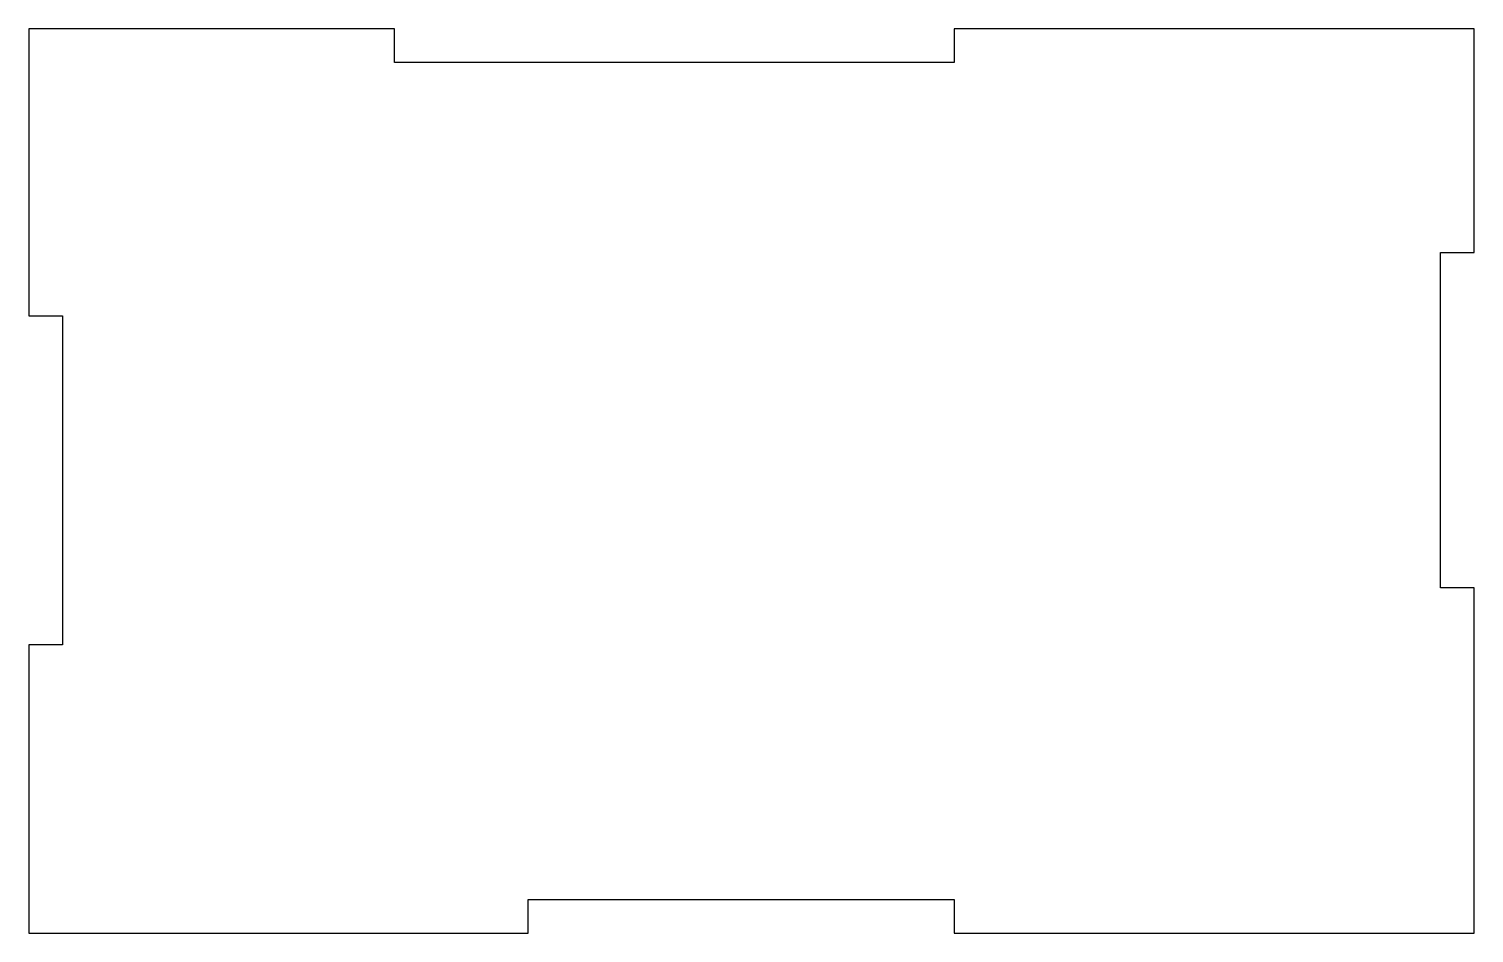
# Model space of a CAD drawing. Header units: millimetres. Extents: x -21.5 to 21.5, y -13.4 to 13.4.
import ezdxf

# ---------------------------------------------------------------- set-up
doc = ezdxf.new("R2010")
doc.units = ezdxf.units.MM
doc.layers.get('0').update_dxf_attribs({"linetype": 'CONTINUOUS'})

msp = doc.modelspace()

# ---------------------------------------------------------------- linework, layer by layer
for p, q in [((-10.621, 13.447), (-21.492, 13.447)), ((-21.492, 13.447), (-21.492, 4.909)), ((-10.621, 12.447), (-10.621, 13.447)), ((21.492, 13.447), (6.029, 13.447)), ((6.029, 13.447), (6.029, 12.447)), ((21.492, 6.801), (21.492, 13.447)), ((6.029, 12.447), (-10.621, 12.447)), ((20.492, 6.801), (21.492, 6.801)), ((20.492, -3.179), (20.492, 6.801)), ((-21.492, 4.909), (-20.492, 4.909)), ((-20.492, 4.909), (-20.492, -4.871)), ((21.492, -3.179), (20.492, -3.179)), ((21.492, -13.447), (21.492, -3.179)), ((-20.492, -4.871), (-21.492, -4.871)), ((-21.492, -4.871), (-21.492, -13.447)), ((-6.639, -13.447), (-6.639, -12.447)), ((-6.639, -12.447), (6.029, -12.447)), ((6.029, -12.447), (6.029, -13.447)), ((-21.492, -13.447), (-6.639, -13.447)), ((6.029, -13.447), (21.492, -13.447))]:
    msp.add_line(p, q)

doc.saveas('drawing.dxf')
